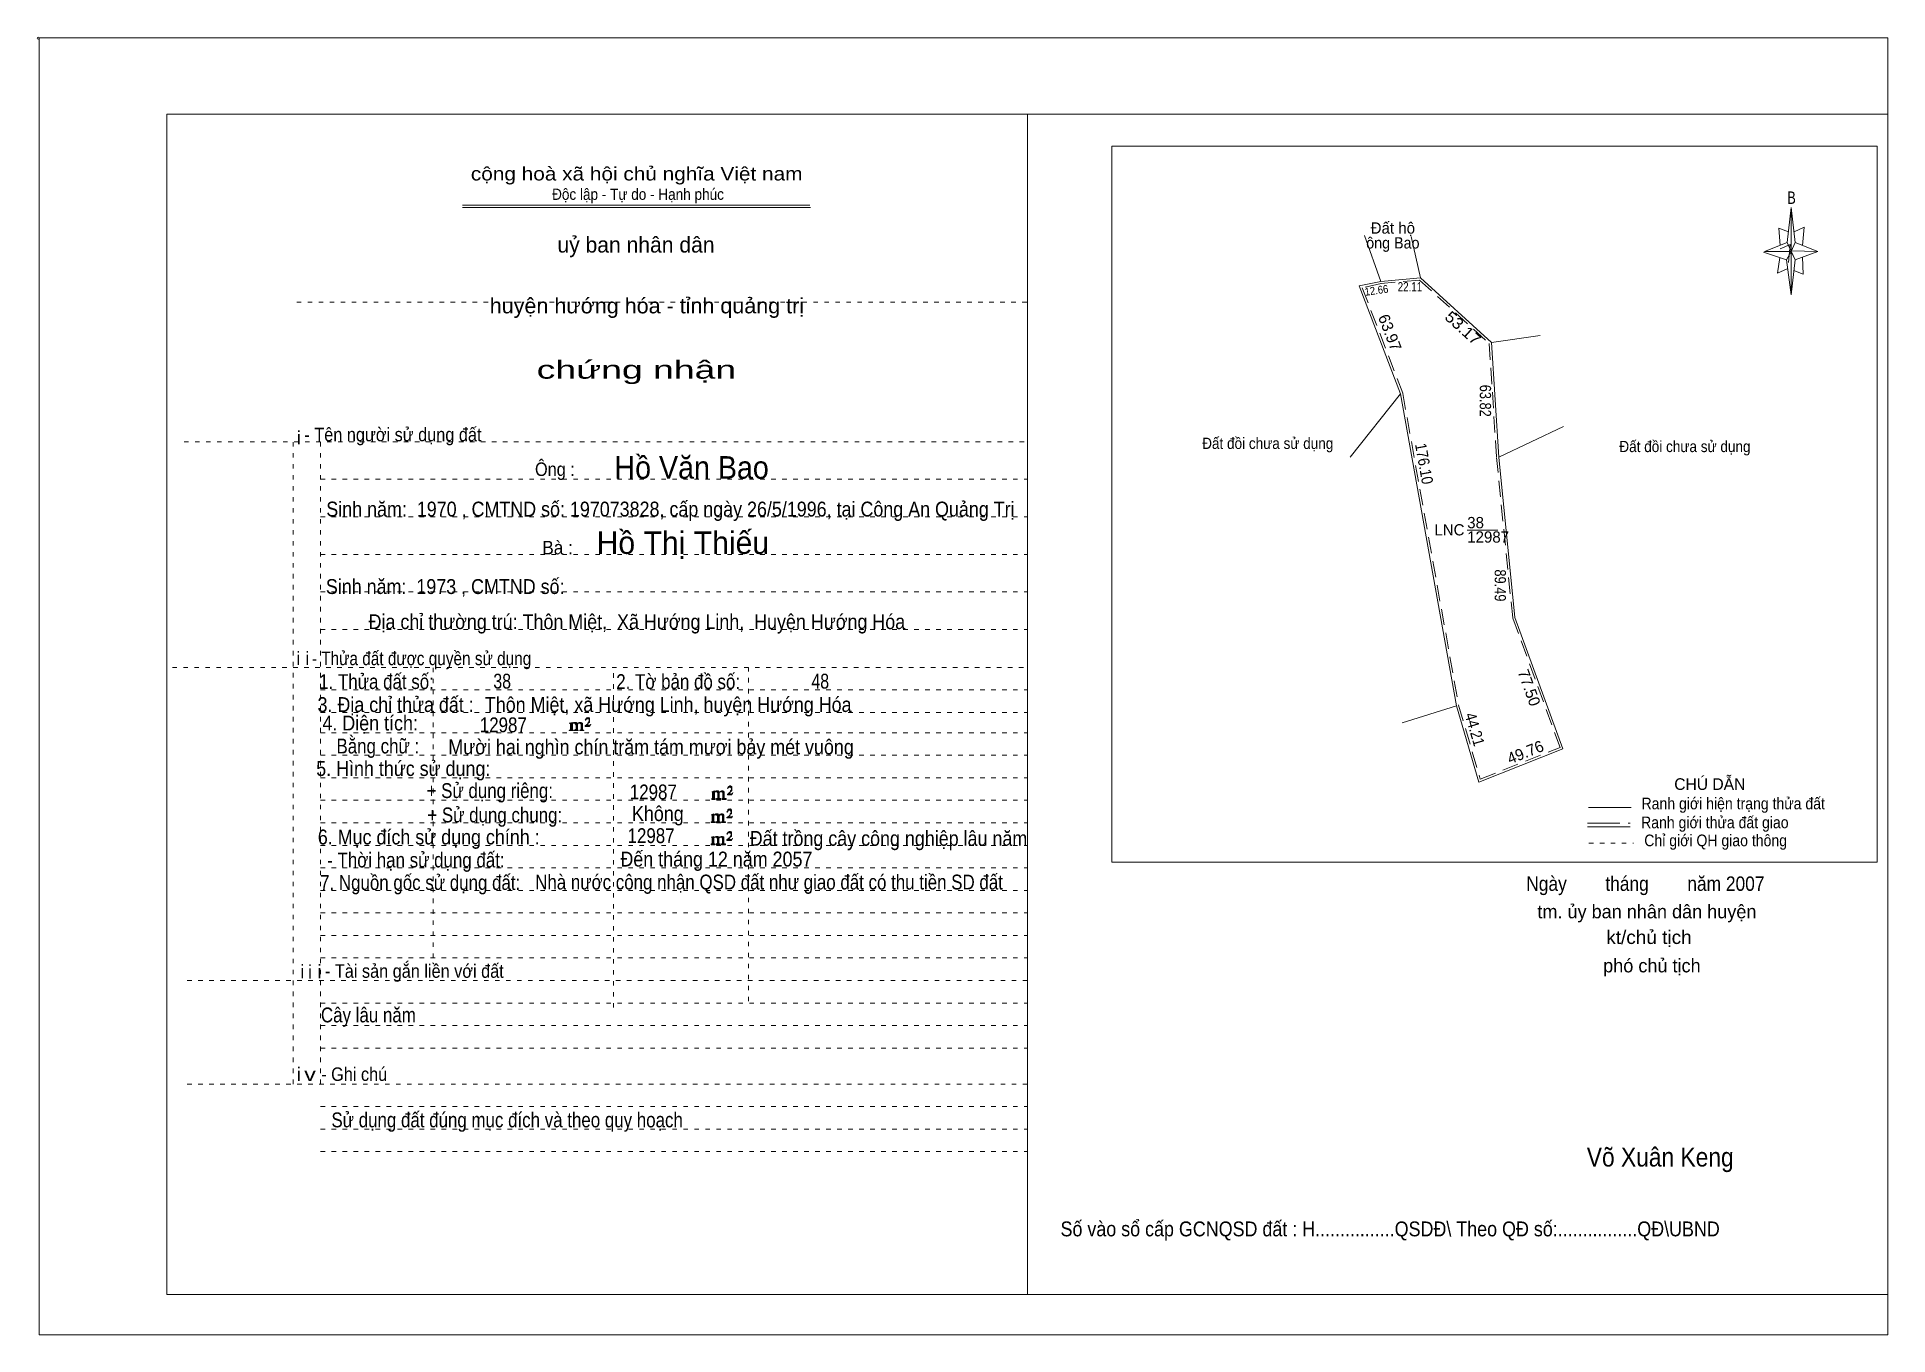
# Model space of a CAD drawing. Header units: centimetres. Extents: x -1.6 to 39.5, y -3.3 to 25.5.
import ezdxf
from ezdxf.enums import TextEntityAlignment as Align

# ---------------------------------------------------------------- set-up
doc = ezdxf.new("R2010")
doc.units = ezdxf.units.CM
doc.header["$LTSCALE"] = 0.12
for name, pattern in [('DOTTED', [1.5, 0.3, -1.2]), ('LONG_DASHED', [7.5, 6, -1.5]), ('MEDIUM_DASHED', [4.5, 3, -1.5])]:
    doc.linetypes.add(name, pattern=pattern)
for name, color, linetype, lineweight in [('1', 7, 'DOTTED', 13), ('10', 7, 'Continuous', 13), ('13', 7, 'Continuous', 13), ('4', 7, 'Continuous', 13), ('5', 7, 'Continuous', 13), ('50', 7, 'Continuous', 13)]:
    doc.layers.add(name, color=color, linetype=linetype, lineweight=lineweight)
doc.layers.add('30', color=7, linetype='Continuous')

msp = doc.modelspace()

# ---------------------------------------------------------------- hatches: boundary and pattern name
at = {"layer": '50'}
for points in [[(10.27, 10.13), (10.27, 10.12), (10.27, 10.11), (10.25, 10.11), (10.24, 10.11), (10.24, 10.1), (10.33, 10.1), (10.33, 10.11), (10.32, 10.11), (10.31, 10.11), (10.31, 10.12), (10.31, 10.13), (10.31, 10.24), (10.31, 10.25), (10.32, 10.26), (10.34, 10.26), (10.35, 10.26), (10.36, 10.26), (10.37, 10.25), (10.39, 10.22), (10.39, 10.13), (10.37, 10.12), (10.37, 10.11), (10.36, 10.11), (10.35, 10.11), (10.35, 10.1), (10.44, 10.1), (10.44, 10.11), (10.43, 10.11), (10.42, 10.11), (10.42, 10.12), (10.42, 10.13), (10.42, 10.24), (10.44, 10.26), (10.45, 10.26), (10.46, 10.26), (10.49, 10.26), (10.49, 10.25), (10.5, 10.24), (10.5, 10.22), (10.5, 10.13), (10.5, 10.12), (10.49, 10.11), (10.49, 10.11), (10.47, 10.11), (10.47, 10.1), (10.56, 10.1), (10.56, 10.11), (10.55, 10.11), (10.54, 10.11), (10.53, 10.12), (10.53, 10.13), (10.53, 10.2), (10.53, 10.25), (10.53, 10.26), (10.52, 10.27), (10.5, 10.28), (10.47, 10.28), (10.46, 10.28), (10.44, 10.27), (10.41, 10.25), (10.41, 10.26), (10.4, 10.28), (10.39, 10.28), (10.37, 10.28), (10.35, 10.28), (10.34, 10.28), (10.32, 10.26), (10.31, 10.26), (10.31, 10.25), (10.31, 10.25), (10.31, 10.26), (10.31, 10.28), (10.24, 10.26), (10.24, 10.26), (10.25, 10.26), (10.27, 10.25), (10.27, 10.24), (10.27, 10.23)], [(10.69, 10.19), (10.72, 10.24), (10.72, 10.24), (10.71, 10.22), (10.69, 10.22), (10.68, 10.22), (10.63, 10.22), (10.66, 10.26), (10.67, 10.27), (10.69, 10.28), (10.69, 10.3), (10.69, 10.32), (10.69, 10.34), (10.69, 10.35), (10.69, 10.37), (10.68, 10.38), (10.67, 10.38), (10.66, 10.39), (10.65, 10.39), (10.63, 10.38), (10.63, 10.38), (10.62, 10.37), (10.61, 10.35), (10.59, 10.33), (10.61, 10.33), (10.61, 10.35), (10.62, 10.35), (10.63, 10.36), (10.65, 10.36), (10.66, 10.36), (10.67, 10.35), (10.68, 10.35), (10.68, 10.32), (10.68, 10.3), (10.66, 10.28), (10.66, 10.26), (10.65, 10.25), (10.59, 10.2), (10.59, 10.19)], [(13.42, 8.61), (13.42, 8.6), (13.42, 8.59), (13.41, 8.59), (13.4, 8.59), (13.4, 8.57), (13.48, 8.57), (13.48, 8.59), (13.47, 8.59), (13.46, 8.59), (13.46, 8.6), (13.46, 8.61), (13.46, 8.72), (13.46, 8.73), (13.47, 8.74), (13.5, 8.74), (13.51, 8.74), (13.52, 8.74), (13.53, 8.73), (13.54, 8.69), (13.54, 8.61), (13.53, 8.6), (13.53, 8.59), (13.52, 8.59), (13.51, 8.59), (13.51, 8.57), (13.6, 8.57), (13.6, 8.59), (13.58, 8.59), (13.57, 8.59), (13.57, 8.6), (13.57, 8.61), (13.57, 8.72), (13.6, 8.74), (13.61, 8.74), (13.62, 8.74), (13.64, 8.74), (13.64, 8.73), (13.65, 8.72), (13.65, 8.69), (13.65, 8.61), (13.65, 8.6), (13.64, 8.59), (13.64, 8.59), (13.63, 8.59), (13.63, 8.57), (13.72, 8.57), (13.72, 8.59), (13.7, 8.59), (13.69, 8.59), (13.68, 8.6), (13.68, 8.61), (13.68, 8.68), (13.68, 8.73), (13.68, 8.74), (13.67, 8.75), (13.65, 8.76), (13.63, 8.76), (13.62, 8.76), (13.6, 8.75), (13.56, 8.73), (13.56, 8.74), (13.55, 8.76), (13.54, 8.76), (13.53, 8.76), (13.51, 8.76), (13.5, 8.76), (13.47, 8.74), (13.46, 8.74), (13.46, 8.73), (13.46, 8.73), (13.46, 8.74), (13.46, 8.76), (13.4, 8.74), (13.4, 8.74), (13.41, 8.74), (13.42, 8.73), (13.42, 8.72), (13.42, 8.71)], [(13.85, 8.67), (13.87, 8.72), (13.87, 8.72), (13.86, 8.69), (13.85, 8.69), (13.84, 8.69), (13.78, 8.69), (13.82, 8.74), (13.83, 8.75), (13.85, 8.76), (13.85, 8.78), (13.85, 8.79), (13.85, 8.82), (13.85, 8.83), (13.85, 8.85), (13.84, 8.86), (13.83, 8.86), (13.82, 8.87), (13.8, 8.87), (13.78, 8.86), (13.78, 8.86), (13.77, 8.85), (13.76, 8.83), (13.75, 8.81), (13.76, 8.81), (13.76, 8.83), (13.77, 8.83), (13.78, 8.84), (13.8, 8.84), (13.82, 8.84), (13.83, 8.83), (13.84, 8.83), (13.84, 8.79), (13.84, 8.78), (13.82, 8.76), (13.82, 8.74), (13.8, 8.73), (13.75, 8.68), (13.75, 8.67)], [(13.41, 8.09), (13.41, 8.08), (13.41, 8.07), (13.4, 8.07), (13.39, 8.07), (13.39, 8.06), (13.48, 8.06), (13.48, 8.07), (13.47, 8.07), (13.45, 8.07), (13.45, 8.08), (13.45, 8.09), (13.45, 8.2), (13.45, 8.21), (13.47, 8.23), (13.49, 8.23), (13.5, 8.23), (13.51, 8.23), (13.52, 8.21), (13.53, 8.18), (13.53, 8.09), (13.52, 8.08), (13.52, 8.07), (13.51, 8.07), (13.5, 8.07), (13.5, 8.06), (13.59, 8.06), (13.59, 8.07), (13.58, 8.07), (13.57, 8.07), (13.57, 8.08), (13.57, 8.09), (13.57, 8.2), (13.59, 8.23), (13.6, 8.23), (13.61, 8.23), (13.63, 8.23), (13.63, 8.21), (13.64, 8.2), (13.64, 8.18), (13.64, 8.09), (13.64, 8.08), (13.63, 8.07), (13.63, 8.07), (13.62, 8.07), (13.62, 8.06), (13.71, 8.06), (13.71, 8.07), (13.7, 8.07), (13.69, 8.07), (13.67, 8.08), (13.67, 8.09), (13.67, 8.17), (13.67, 8.21), (13.67, 8.23), (13.66, 8.24), (13.64, 8.25), (13.62, 8.25), (13.61, 8.25), (13.59, 8.24), (13.55, 8.21), (13.55, 8.23), (13.54, 8.25), (13.53, 8.25), (13.52, 8.25), (13.5, 8.25), (13.49, 8.25), (13.47, 8.23), (13.45, 8.23), (13.45, 8.21), (13.45, 8.21), (13.45, 8.23), (13.45, 8.25), (13.39, 8.23), (13.39, 8.23), (13.4, 8.23), (13.41, 8.21), (13.41, 8.2), (13.41, 8.19)], [(13.84, 8.16), (13.86, 8.2), (13.86, 8.2), (13.85, 8.18), (13.84, 8.18), (13.83, 8.18), (13.77, 8.18), (13.81, 8.23), (13.82, 8.24), (13.84, 8.25), (13.84, 8.27), (13.84, 8.28), (13.84, 8.3), (13.84, 8.31), (13.84, 8.34), (13.83, 8.35), (13.82, 8.35), (13.81, 8.36), (13.8, 8.36), (13.77, 8.35), (13.77, 8.35), (13.76, 8.34), (13.75, 8.31), (13.74, 8.29), (13.75, 8.29), (13.75, 8.31), (13.76, 8.31), (13.77, 8.33), (13.8, 8.33), (13.81, 8.33), (13.82, 8.31), (13.83, 8.31), (13.83, 8.28), (13.83, 8.27), (13.81, 8.25), (13.81, 8.23), (13.8, 8.21), (13.74, 8.17), (13.74, 8.16)], [(13.84, 7.66), (13.86, 7.71), (13.86, 7.71), (13.85, 7.68), (13.84, 7.68), (13.83, 7.68), (13.77, 7.68), (13.81, 7.73), (13.82, 7.74), (13.84, 7.75), (13.84, 7.77), (13.84, 7.78), (13.84, 7.81), (13.84, 7.82), (13.84, 7.84), (13.83, 7.85), (13.82, 7.85), (13.81, 7.86), (13.79, 7.86), (13.77, 7.85), (13.77, 7.85), (13.76, 7.84), (13.75, 7.82), (13.74, 7.8), (13.75, 7.8), (13.75, 7.82), (13.76, 7.82), (13.77, 7.83), (13.79, 7.83), (13.81, 7.83), (13.82, 7.82), (13.83, 7.82), (13.83, 7.78), (13.83, 7.77), (13.81, 7.75), (13.81, 7.73), (13.79, 7.72), (13.74, 7.67), (13.74, 7.66)], [(13.41, 7.6), (13.41, 7.59), (13.41, 7.58), (13.4, 7.58), (13.39, 7.58), (13.39, 7.56), (13.47, 7.56), (13.47, 7.58), (13.46, 7.58), (13.45, 7.58), (13.45, 7.59), (13.45, 7.6), (13.45, 7.71), (13.45, 7.72), (13.46, 7.73), (13.49, 7.73), (13.5, 7.73), (13.51, 7.73), (13.52, 7.72), (13.53, 7.68), (13.53, 7.6), (13.52, 7.59), (13.52, 7.58), (13.51, 7.58), (13.5, 7.58), (13.5, 7.56), (13.59, 7.56), (13.59, 7.58), (13.57, 7.58), (13.56, 7.58), (13.56, 7.59), (13.56, 7.6), (13.56, 7.71), (13.59, 7.73), (13.6, 7.73), (13.61, 7.73), (13.63, 7.73), (13.63, 7.72), (13.64, 7.71), (13.64, 7.68), (13.64, 7.6), (13.64, 7.59), (13.63, 7.58), (13.63, 7.58), (13.62, 7.58), (13.62, 7.56), (13.71, 7.56), (13.71, 7.58), (13.69, 7.58), (13.68, 7.58), (13.67, 7.59), (13.67, 7.6), (13.67, 7.67), (13.67, 7.72), (13.67, 7.73), (13.66, 7.74), (13.64, 7.75), (13.62, 7.75), (13.61, 7.75), (13.59, 7.74), (13.55, 7.72), (13.55, 7.73), (13.54, 7.75), (13.53, 7.75), (13.52, 7.75), (13.5, 7.75), (13.49, 7.75), (13.46, 7.73), (13.45, 7.73), (13.45, 7.72), (13.45, 7.72), (13.45, 7.73), (13.45, 7.75), (13.39, 7.73), (13.39, 7.73), (13.4, 7.73), (13.41, 7.72), (13.41, 7.71), (13.41, 7.7)]]:
    msp.add_hatch(color=256, dxfattribs=at).paths.add_polyline_path(points)

# ---------------------------------------------------------------- linework, layer by layer
at = {"layer": '1', "linetype": 'Continuous'}
for p, q in [((1.31, -2.42), (1.31, 23.78)), ((1.31, 23.78), (39.51, 23.78)), ((20.41, -2.42), (20.41, 23.78)), ((39.51, -2.42), (39.51, 23.78)), ((7.87, 21.76), (15.58, 21.76)), ((7.87, 21.71), (15.59, 21.71)), ((37.26, 20.55), (36.75, 20.72)), ((1.31, -2.42), (39.51, -2.42))]:
    msp.add_line(p, q, dxfattribs=at)
at = {"layer": '1'}
for p, q in [((4.19, 19.61), (20.41, 19.61)), ((1.69, 16.51), (20.41, 16.51)), ((4.11, 2.25), (4.11, 16.51)), ((4.72, 2.25), (4.72, 16.51)), ((4.72, 15.68), (20.41, 15.68)), ((4.72, 14.84), (20.41, 14.84)), ((4.72, 14.01), (20.41, 14.01)), ((4.72, 13.18), (20.41, 13.18)), ((4.72, 12.34), (20.41, 12.34)), ((1.43, 11.5), (20.41, 11.5)), ((7.22, 5.05), (7.22, 11.5)), ((11.22, 3.95), (11.22, 11.5)), ((14.22, 4.09), (14.22, 11.5)), ((4.72, 11), (20.41, 11)), ((4.72, 10.5), (20.41, 10.5)), ((4.72, 10.05), (20.41, 10.05)), ((4.72, 9.55), (20.41, 9.55)), ((4.72, 9.05), (20.41, 9.05)), ((4.72, 8.55), (20.41, 8.55)), ((4.72, 8.05), (20.41, 8.05)), ((4.72, 7.55), (20.41, 7.55)), ((4.72, 7.05), (20.41, 7.05)), ((4.72, 6.55), (20.41, 6.55)), ((4.72, 6.05), (20.41, 6.05)), ((4.72, 5.55), (20.41, 5.55)), ((4.72, 5.05), (20.41, 5.05)), ((1.76, 4.55), (20.41, 4.55)), ((4.72, 4.05), (20.41, 4.05)), ((4.72, 3.55), (20.41, 3.55)), ((4.72, 3.05), (20.41, 3.05)), ((1.76, 2.25), (20.41, 2.25)), ((4.72, 1.75), (20.41, 1.75)), ((4.72, 1.25), (20.41, 1.25)), ((4.72, 0.75), (20.41, 0.75))]:
    msp.add_line(p, q, dxfattribs=at)
at = {"layer": '1', "linetype": 'Continuous'}
msp.add_lwpolyline([(-1.53, -3.32), (39.51, -3.32), (39.51, 25.48), (-1.53, 25.48)], close=True, dxfattribs=at)
msp.add_lwpolyline([(37.27, 20.35), (37.06, 20.25), (37.11, 20.6)], dxfattribs=at)
at = {"layer": '10'}
for p, q in [((28.25, 20.07), (27.89, 21.09)), ((28.93, 21.07), (29.13, 20.15)), ((29.13, 20.15), (28.25, 20.07)), ((29.13, 20.15), (30.71, 18.71)), ((31.79, 18.87), (30.71, 18.71)), ((30.71, 18.71), (30.87, 16.17)), ((28.69, 17.57), (29.93, 10.65)), ((30.87, 16.17), (32.31, 16.85)), ((28.73, 10.27), (29.93, 10.65))]:
    msp.add_line(p, q, dxfattribs=at)
at = {"layer": '10', "linetype": 'MEDIUM_DASHED'}
for p, q in [((29.11, 20.1), (28.25, 20.02)), ((29.11, 20.1), (30.66, 18.69)), ((30.66, 18.69), (30.82, 16.17)), ((28.74, 17.58), (29.98, 10.66))]:
    msp.add_line(p, q, dxfattribs=at)
at = {"layer": '10'}
for points in [[(28.25, 20.07), (27.77, 19.97), (28.69, 17.57), (27.57, 16.17)], [(29.93, 10.65), (30.43, 8.95), (32.29, 9.69), (31.23, 12.61), (30.87, 16.17)]]:
    msp.add_lwpolyline(points, dxfattribs=at)
at = {"layer": '10', "linetype": 'MEDIUM_DASHED'}
for points in [[(28.26, 20.02), (27.84, 19.93), (28.74, 17.59)], [(29.98, 10.66), (30.46, 9.02), (32.23, 9.72), (31.18, 12.6), (30.82, 16.16)]]:
    msp.add_lwpolyline(points, dxfattribs=at)
at = {"layer": '13'}
msp.add_line((30.17, 14.55), (30.85, 14.55), dxfattribs=at)
at = {"layer": '4'}
for p, q in [((32.86, 8.39), (33.81, 8.39)), ((32.84, 7.96), (33.79, 7.96))]:
    msp.add_line(p, q, dxfattribs=at)
at = {"layer": '4', "linetype": 'LONG_DASHED'}
msp.add_line((32.84, 8.04), (33.79, 8.04), dxfattribs=at)
at = {"layer": '4', "linetype": 'DOTTED'}
msp.add_line((32.87, 7.6), (33.86, 7.6), dxfattribs=at)
at = {"layer": '4'}
msp.add_lwpolyline([(22.28, 23.07), (39.27, 23.07), (39.27, 7.18), (22.28, 7.18)], close=True, dxfattribs=at)
msp.add_circle((-1.55, 25.47), 0.025, dxfattribs=at)
at = {"layer": '5'}
for p, q in [((37.27, 20.93), (37.36, 21.71)), ((37.45, 20.55), (37.36, 19.77)), ((37.45, 20.93), (37.95, 20.73)), ((37.61, 20.61), (37.63, 20.23)), ((37.63, 20.23), (37.42, 20.31))]:
    msp.add_line(p, q, dxfattribs=at)
for points in [[(37.36, 21.71), (37.45, 20.93), (37.36, 20.73)], [(37.36, 20.73), (36.77, 20.73), (37.27, 20.93), (37.45, 20.55), (37.95, 20.73), (37.36, 20.75)], [(37.36, 20.73), (37.36, 19.77), (37.26, 20.55)]]:
    msp.add_lwpolyline(points, close=True, dxfattribs=at)
for points in [[(37.3, 21.17), (37.09, 21.25), (37.12, 20.87)], [(37.43, 21.17), (37.65, 21.27), (37.61, 20.87)], [(37.36, 20.73), (37.27, 20.93), (36.77, 20.73)], [(37.12, 20.79), (37.34, 20.89), (37.3, 20.49)], [(37.36, 20.73), (37.45, 20.55), (37.95, 20.73)]]:
    msp.add_lwpolyline(points, dxfattribs=at)
at = {"layer": '50'}
for points in [[(10.27, 10.13), (10.27, 10.12), (10.27, 10.11), (10.25, 10.11), (10.24, 10.11), (10.24, 10.1), (10.33, 10.1), (10.33, 10.11), (10.32, 10.11), (10.31, 10.11), (10.31, 10.12), (10.31, 10.13), (10.31, 10.24), (10.31, 10.25), (10.32, 10.26), (10.34, 10.26), (10.35, 10.26), (10.36, 10.26), (10.37, 10.25), (10.39, 10.22), (10.39, 10.13), (10.37, 10.12), (10.37, 10.11), (10.36, 10.11), (10.35, 10.11), (10.35, 10.1), (10.44, 10.1), (10.44, 10.11), (10.43, 10.11), (10.42, 10.11), (10.42, 10.12), (10.42, 10.13), (10.42, 10.24), (10.44, 10.26), (10.45, 10.26), (10.46, 10.26), (10.49, 10.26), (10.49, 10.25), (10.5, 10.24), (10.5, 10.22), (10.5, 10.13), (10.5, 10.12), (10.49, 10.11), (10.49, 10.11), (10.47, 10.11), (10.47, 10.1), (10.56, 10.1), (10.56, 10.11), (10.55, 10.11), (10.54, 10.11), (10.53, 10.12), (10.53, 10.13), (10.53, 10.2), (10.53, 10.25), (10.53, 10.26), (10.52, 10.27), (10.5, 10.28), (10.47, 10.28), (10.46, 10.28), (10.44, 10.27), (10.41, 10.25), (10.41, 10.26), (10.4, 10.28), (10.39, 10.28), (10.37, 10.28), (10.35, 10.28), (10.34, 10.28), (10.32, 10.26), (10.31, 10.26), (10.31, 10.25), (10.31, 10.25), (10.31, 10.26), (10.31, 10.28), (10.24, 10.26), (10.24, 10.26), (10.25, 10.26), (10.27, 10.25), (10.27, 10.24), (10.27, 10.23)], [(10.69, 10.19), (10.72, 10.24), (10.72, 10.24), (10.71, 10.22), (10.69, 10.22), (10.68, 10.22), (10.63, 10.22), (10.66, 10.26), (10.67, 10.27), (10.69, 10.28), (10.69, 10.3), (10.69, 10.32), (10.69, 10.34), (10.69, 10.35), (10.69, 10.37), (10.68, 10.38), (10.67, 10.38), (10.66, 10.39), (10.65, 10.39), (10.63, 10.38), (10.63, 10.38), (10.62, 10.37), (10.61, 10.35), (10.59, 10.33), (10.61, 10.33), (10.61, 10.35), (10.62, 10.35), (10.63, 10.36), (10.65, 10.36), (10.66, 10.36), (10.67, 10.35), (10.68, 10.35), (10.68, 10.32), (10.68, 10.3), (10.66, 10.28), (10.66, 10.26), (10.65, 10.25), (10.59, 10.2), (10.59, 10.19)], [(13.42, 8.61), (13.42, 8.6), (13.42, 8.59), (13.41, 8.59), (13.4, 8.59), (13.4, 8.57), (13.48, 8.57), (13.48, 8.59), (13.47, 8.59), (13.46, 8.59), (13.46, 8.6), (13.46, 8.61), (13.46, 8.72), (13.46, 8.73), (13.47, 8.74), (13.5, 8.74), (13.51, 8.74), (13.52, 8.74), (13.53, 8.73), (13.54, 8.69), (13.54, 8.61), (13.53, 8.6), (13.53, 8.59), (13.52, 8.59), (13.51, 8.59), (13.51, 8.57), (13.6, 8.57), (13.6, 8.59), (13.58, 8.59), (13.57, 8.59), (13.57, 8.6), (13.57, 8.61), (13.57, 8.72), (13.6, 8.74), (13.61, 8.74), (13.62, 8.74), (13.64, 8.74), (13.64, 8.73), (13.65, 8.72), (13.65, 8.69), (13.65, 8.61), (13.65, 8.6), (13.64, 8.59), (13.64, 8.59), (13.63, 8.59), (13.63, 8.57), (13.72, 8.57), (13.72, 8.59), (13.7, 8.59), (13.69, 8.59), (13.68, 8.6), (13.68, 8.61), (13.68, 8.68), (13.68, 8.73), (13.68, 8.74), (13.67, 8.75), (13.65, 8.76), (13.63, 8.76), (13.62, 8.76), (13.6, 8.75), (13.56, 8.73), (13.56, 8.74), (13.55, 8.76), (13.54, 8.76), (13.53, 8.76), (13.51, 8.76), (13.5, 8.76), (13.47, 8.74), (13.46, 8.74), (13.46, 8.73), (13.46, 8.73), (13.46, 8.74), (13.46, 8.76), (13.4, 8.74), (13.4, 8.74), (13.41, 8.74), (13.42, 8.73), (13.42, 8.72), (13.42, 8.71)], [(13.85, 8.67), (13.87, 8.72), (13.87, 8.72), (13.86, 8.69), (13.85, 8.69), (13.84, 8.69), (13.78, 8.69), (13.82, 8.74), (13.83, 8.75), (13.85, 8.76), (13.85, 8.78), (13.85, 8.79), (13.85, 8.82), (13.85, 8.83), (13.85, 8.85), (13.84, 8.86), (13.83, 8.86), (13.82, 8.87), (13.8, 8.87), (13.78, 8.86), (13.78, 8.86), (13.77, 8.85), (13.76, 8.83), (13.75, 8.81), (13.76, 8.81), (13.76, 8.83), (13.77, 8.83), (13.78, 8.84), (13.8, 8.84), (13.82, 8.84), (13.83, 8.83), (13.84, 8.83), (13.84, 8.79), (13.84, 8.78), (13.82, 8.76), (13.82, 8.74), (13.8, 8.73), (13.75, 8.68), (13.75, 8.67)], [(13.41, 8.09), (13.41, 8.08), (13.41, 8.07), (13.4, 8.07), (13.39, 8.07), (13.39, 8.06), (13.48, 8.06), (13.48, 8.07), (13.47, 8.07), (13.45, 8.07), (13.45, 8.08), (13.45, 8.09), (13.45, 8.2), (13.45, 8.21), (13.47, 8.23), (13.49, 8.23), (13.5, 8.23), (13.51, 8.23), (13.52, 8.21), (13.53, 8.18), (13.53, 8.09), (13.52, 8.08), (13.52, 8.07), (13.51, 8.07), (13.5, 8.07), (13.5, 8.06), (13.59, 8.06), (13.59, 8.07), (13.58, 8.07), (13.57, 8.07), (13.57, 8.08), (13.57, 8.09), (13.57, 8.2), (13.59, 8.23), (13.6, 8.23), (13.61, 8.23), (13.63, 8.23), (13.63, 8.21), (13.64, 8.2), (13.64, 8.18), (13.64, 8.09), (13.64, 8.08), (13.63, 8.07), (13.63, 8.07), (13.62, 8.07), (13.62, 8.06), (13.71, 8.06), (13.71, 8.07), (13.7, 8.07), (13.69, 8.07), (13.67, 8.08), (13.67, 8.09), (13.67, 8.17), (13.67, 8.21), (13.67, 8.23), (13.66, 8.24), (13.64, 8.25), (13.62, 8.25), (13.61, 8.25), (13.59, 8.24), (13.55, 8.21), (13.55, 8.23), (13.54, 8.25), (13.53, 8.25), (13.52, 8.25), (13.5, 8.25), (13.49, 8.25), (13.47, 8.23), (13.45, 8.23), (13.45, 8.21), (13.45, 8.21), (13.45, 8.23), (13.45, 8.25), (13.39, 8.23), (13.39, 8.23), (13.4, 8.23), (13.41, 8.21), (13.41, 8.2), (13.41, 8.19)], [(13.84, 8.16), (13.86, 8.2), (13.86, 8.2), (13.85, 8.18), (13.84, 8.18), (13.83, 8.18), (13.77, 8.18), (13.81, 8.23), (13.82, 8.24), (13.84, 8.25), (13.84, 8.27), (13.84, 8.28), (13.84, 8.3), (13.84, 8.31), (13.84, 8.34), (13.83, 8.35), (13.82, 8.35), (13.81, 8.36), (13.8, 8.36), (13.77, 8.35), (13.77, 8.35), (13.76, 8.34), (13.75, 8.31), (13.74, 8.29), (13.75, 8.29), (13.75, 8.31), (13.76, 8.31), (13.77, 8.33), (13.8, 8.33), (13.81, 8.33), (13.82, 8.31), (13.83, 8.31), (13.83, 8.28), (13.83, 8.27), (13.81, 8.25), (13.81, 8.23), (13.8, 8.21), (13.74, 8.17), (13.74, 8.16)], [(13.84, 7.66), (13.86, 7.71), (13.86, 7.71), (13.85, 7.68), (13.84, 7.68), (13.83, 7.68), (13.77, 7.68), (13.81, 7.73), (13.82, 7.74), (13.84, 7.75), (13.84, 7.77), (13.84, 7.78), (13.84, 7.81), (13.84, 7.82), (13.84, 7.84), (13.83, 7.85), (13.82, 7.85), (13.81, 7.86), (13.79, 7.86), (13.77, 7.85), (13.77, 7.85), (13.76, 7.84), (13.75, 7.82), (13.74, 7.8), (13.75, 7.8), (13.75, 7.82), (13.76, 7.82), (13.77, 7.83), (13.79, 7.83), (13.81, 7.83), (13.82, 7.82), (13.83, 7.82), (13.83, 7.78), (13.83, 7.77), (13.81, 7.75), (13.81, 7.73), (13.79, 7.72), (13.74, 7.67), (13.74, 7.66)], [(13.41, 7.6), (13.41, 7.59), (13.41, 7.58), (13.4, 7.58), (13.39, 7.58), (13.39, 7.56), (13.47, 7.56), (13.47, 7.58), (13.46, 7.58), (13.45, 7.58), (13.45, 7.59), (13.45, 7.6), (13.45, 7.71), (13.45, 7.72), (13.46, 7.73), (13.49, 7.73), (13.5, 7.73), (13.51, 7.73), (13.52, 7.72), (13.53, 7.68), (13.53, 7.6), (13.52, 7.59), (13.52, 7.58), (13.51, 7.58), (13.5, 7.58), (13.5, 7.56), (13.59, 7.56), (13.59, 7.58), (13.57, 7.58), (13.56, 7.58), (13.56, 7.59), (13.56, 7.6), (13.56, 7.71), (13.59, 7.73), (13.6, 7.73), (13.61, 7.73), (13.63, 7.73), (13.63, 7.72), (13.64, 7.71), (13.64, 7.68), (13.64, 7.6), (13.64, 7.59), (13.63, 7.58), (13.63, 7.58), (13.62, 7.58), (13.62, 7.56), (13.71, 7.56), (13.71, 7.58), (13.69, 7.58), (13.68, 7.58), (13.67, 7.59), (13.67, 7.6), (13.67, 7.67), (13.67, 7.72), (13.67, 7.73), (13.66, 7.74), (13.64, 7.75), (13.62, 7.75), (13.61, 7.75), (13.59, 7.74), (13.55, 7.72), (13.55, 7.73), (13.54, 7.75), (13.53, 7.75), (13.52, 7.75), (13.5, 7.75), (13.49, 7.75), (13.46, 7.73), (13.45, 7.73), (13.45, 7.72), (13.45, 7.72), (13.45, 7.73), (13.45, 7.75), (13.39, 7.73), (13.39, 7.73), (13.4, 7.73), (13.41, 7.72), (13.41, 7.71), (13.41, 7.7)]]:
    msp.add_lwpolyline(points, close=True, dxfattribs=at)

# ---------------------------------------------------------------- texts
at = {"layer": '1'}
for s, height, width, p in [('cộng hoà xã hội chủ nghĩa Việt nam', 0.3, 1.15, (11.735, 22.31)), ('Độc lập - Tự do - Hạnh phúc', 0.25, 0.9, (11.765, 21.88)), ('chứng nhận', 0.4, 1.55, (11.73, 17.91)), ('- Tên người sử dụng đất', 0.3, 0.9, (6.325, 16.52)), ('- Thửa đất được quyền sử dụng', 0.3, 0.85, (6.96, 11.55)), ('- Tài sản gắn liền với đất ', 0.3, 0.9, (6.85, 4.61)), ('v', 0.3, 1.3, (4.485, 2.32)), ('- Ghi chú', 0.3, 0.9, (5.465, 2.32))]:
    msp.add_text(s, height=height, dxfattribs=dict(at, width=width)).set_placement(p, align=Align.CENTER)
for s, height, p in [('uỷ ban nhân dân', 0.35, (11.72, 20.71)), ('i', 0.3, (4.235, 16.45)), ('i', 0.3, (4.225, 11.55)), ('i', 0.3, (4.425, 11.55)), ('i', 0.3, (4.315, 4.6)), ('i', 0.3, (4.485, 4.59)), ('i', 0.3, (4.695, 4.6)), ('i', 0.3, (4.235, 2.32))]:
    msp.add_text(s, height=height, dxfattribs=at).set_placement(p, align=Align.CENTER)
at = {"layer": '10'}
for s, height, p in [('Đất hộ', 0.25, (28.52, 21.13)), ('Hồ Thị Thiếu', 0.5, (12.76, 14.02))]:
    msp.add_text(s, height=height, dxfattribs=at).set_placement(p, align=Align.CENTER)
for s, height, width, p in [('ông Bao', 0.25, 0.95, (28.52, 20.8)), ('Đất đồi chưa sử dụng ', 0.25, 0.9, (25.785, 16.35)), ('Đất đồi chưa sử dụng ', 0.25, 0.9, (35.045, 16.28)), ('Hồ Văn Bao', 0.5, 0.95, (12.955, 15.69)), ('Võ Xuân Keng', 0.42, 0.9, (34.455, 0.42))]:
    msp.add_text(s, height=height, dxfattribs=dict(at, width=width)).set_placement(p, align=Align.CENTER)
for s, p in [('38', (30.17, 14.59)), ('12987', (30.17, 14.27))]:
    msp.add_text(s, height=0.25, dxfattribs=at).set_placement(p)
msp.add_text('LNC', height=0.25, dxfattribs=at).set_placement((30.11, 14.43), align=Align.RIGHT)
at = {"layer": '30'}
for s, height, rotation, width, p in [('12.66', 0.1744, 8, 0.9, (28.168, 19.786)), ('53.17', 0.25, 317.836, 1.1, (29.991, 18.942)), ('63.82', 0.25, 270, 0.85, (30.45, 17.42)), ('176.10', 0.25, 280.198, 0.9, (29.092, 16.002)), ('89.49', 0.25, 270, 0.85, (30.78, 13.32)), ('44.21', 0.25, 286.492, 0.9, (30.219, 10.091))]:
    msp.add_text(s, height=height, rotation=rotation, dxfattribs=dict(at, width=width)).set_placement(p, align=Align.CENTER)
at = {"layer": '30', "width": 0.8}
msp.add_text('22.11', height=0.2036, dxfattribs=at).set_placement((28.9, 19.85), align=Align.CENTER)
at = {"layer": '30'}
for s, rotation, p in [('63.97', 291.158, (28.337, 18.89)), ('77.50', 289.915, (31.428, 11.008)), ('49.76', 21.91, (31.508, 9.502))]:
    msp.add_text(s, height=0.25, rotation=rotation, dxfattribs=at).set_placement(p, align=Align.CENTER)
at = {"layer": '4'}
msp.add_text('CHÚ DẪN', height=0.2591, dxfattribs=at).set_placement((35.555, 8.78), align=Align.CENTER)
at = {"layer": '4', "width": 0.9}
for s, p in [('Ranh giới hiện trạng thửa đất', (36.075, 8.35)), ('Ranh giới thửa đất giao ', (35.71, 7.93)), ('Chỉ giới QH giao thông', (35.685, 7.53))]:
    msp.add_text(s, height=0.2591, dxfattribs=at).set_placement(p, align=Align.CENTER)
at = {"layer": '5', "width": 0.75}
msp.add_text('B', height=0.276, dxfattribs=at).set_placement((37.37, 21.79), align=Align.CENTER)
at = {"layer": '50'}
for s, height, width, p in [('  huyện hướng hóa - tỉnh quảng trị', 0.34, 1.05, (11.83, 19.36)), ('Ông :', 0.3, 0.9, (9.92, 15.75)), ('Sinh năm:  1970 , CMTND số: 197073828, cấp ngày 26/5/1996, tại Công An Quảng Trị', 0.33, 0.9, (12.485, 14.85)), ('Bà :', 0.3, 0.95, (9.98, 14.01)), ('Sinh năm:  1973 , CMTND số: ', 0.33, 0.9, (7.54, 13.13)), ('Địa chỉ thường trú: Thôn Miệt,  Xã Hướng Linh,  Huyện Hướng Hóa', 0.33, 0.9, (11.74, 12.35)), ('1. Thửa đất số:  ', 0.33, 0.85, (6.065, 11.02)), ('38', 0.33, 0.8, (8.75, 11.03)), ('2. Tờ bản đồ số:  ', 0.33, 0.85, (12.76, 11.02)), ('48', 0.33, 0.8, (15.81, 11.03)), ('3. Địa chỉ thửa đất : ', 0.33, 0.9, (6.44, 10.51)), ('Thôn Miệt, xã Hướng Linh, huyện Hướng Hóa', 0.33, 0.9, (12.435, 10.51)), ('4. Diện tích: ', 0.33, 0.9, (5.875, 10.1)), ('12987', 0.33, 0.85, (8.775, 10.06)), ('Bằng chữ :', 0.33, 0.85, (5.99, 9.59)), ('Mười hai nghìn chín trăm tám mươi bảy mét vuông', 0.33, 0.9, (12.055, 9.57)), ('5. Hình thức sử dụng:', 0.33, 0.9, (6.555, 9.09)), ('+ Sử dụng riêng:', 0.33, 0.85, (8.475, 8.6)), ('12987', 0.33, 0.85, (12.105, 8.57)), ('+ Sử dụng chung:', 0.33, 0.85, (8.585, 8.06)), ('Không', 0.33, 0.9, (12.205, 8.09)), ('6. Mục đích sử dụng chính :', 0.33, 0.9, (7.12, 7.57)), ('12987', 0.33, 0.85, (12.055, 7.6)), ('Đất trồng cây công nghiệp lâu năm', 0.33, 0.9, (17.325, 7.54)), ('- Thời hạn sử dụng đất:', 0.33, 0.85, (6.835, 7.06)), ('Đến tháng 12 năm 2057', 0.33, 0.9, (13.505, 7.08)), ('7. Nguồn gốc sử dụng đất:', 0.33, 0.85, (6.93, 6.56)), ('Nhà nước công nhận QSD đất như giao đất có thu tiền SD đất ', 0.33, 0.85, (14.725, 6.57)), ('Ngày        tháng        năm 2007', 0.32, 0.9, (34.125, 6.54)), ('kt/chủ tịch', 0.3, 1.05, (34.205, 5.36)), ('Cây lâu năm', 0.33, 0.85, (5.78, 3.62)), ('Sử dụng đất đúng mục đích và theo quy hoạch', 0.33, 0.85, (8.86, 1.29)), ('Số vào sổ cấp GCNQSD đất : H................QSDĐ\\ Theo QĐ số:................QĐ\\UBND', 0.33, 0.9, (28.46, -1.13))]:
    msp.add_text(s, height=height, dxfattribs=dict(at, width=width)).set_placement(p, align=Align.CENTER)
for s, p in [('tm. ủy ban nhân dân huyện ', (34.215, 5.93)), ('phó chủ tịch', (34.27, 4.73))]:
    msp.add_text(s, height=0.3, dxfattribs=at).set_placement(p, align=Align.CENTER)

doc.saveas('drawing.dxf')
